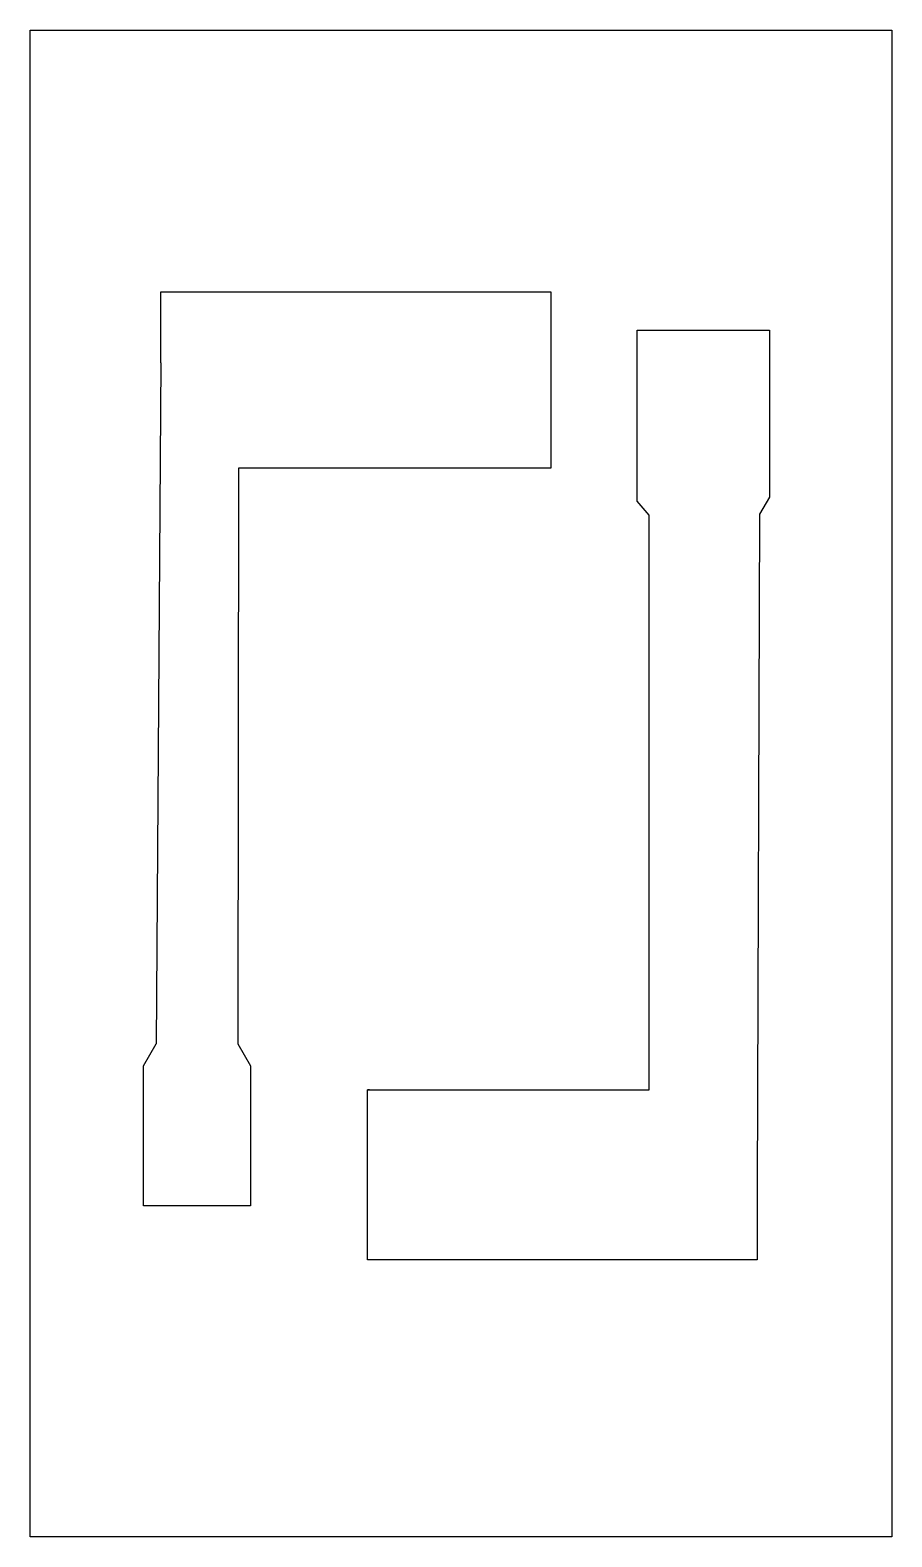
# Model space of a CAD drawing. Header units: inches. Extents: x 14 to 54, y 9.6 to 79.6.
import ezdxf

# ---------------------------------------------------------------- set-up
doc = ezdxf.new("R2010")
doc.units = ezdxf.units.IN
doc.header["$MEASUREMENT"] = 0
doc.layers.add('Outline', color=93, linetype='Continuous')

msp = doc.modelspace()

# ---------------------------------------------------------------- linework, layer by layer
at = {"layer": 'Outline'}
for p, q in [((13.981, 9.635), (13.981, 79.635)), ((13.981, 79.635), (53.981, 79.635)), ((53.981, 79.635), (53.981, 9.635)), ((20.05, 64.183), (20.05, 67.483)), ((20.05, 67.483), (38.15, 67.483)), ((38.15, 67.483), (38.15, 59.283)), ((42.152, 63.272), (42.152, 65.695)), ((42.152, 65.695), (48.299, 65.695)), ((48.299, 65.695), (48.299, 57.93)), ((20.05, 64.183), (19.825, 32.54)), ((42.152, 57.758), (42.152, 63.272)), ((23.65, 59.283), (23.625, 32.54)), ((38.15, 59.283), (23.65, 59.283)), ((42.714, 57.1), (42.152, 57.758)), ((48.299, 57.93), (47.839, 57.142)), ((42.714, 30.4), (42.714, 57.1)), ((47.839, 57.142), (47.735, 25.8)), ((19.244, 31.518), (19.825, 32.54)), ((23.625, 32.54), (24.204, 31.518)), ((19.244, 25.018), (19.244, 31.518)), ((24.204, 31.518), (24.204, 25.018)), ((29.735, 30.4), (29.635, 30.4)), ((29.635, 30.4), (42.714, 30.4)), ((29.635, 22.5), (29.635, 30.4)), ((47.735, 25.8), (47.735, 22.5)), ((24.204, 25.018), (19.244, 25.018)), ((47.735, 22.5), (29.635, 22.5)), ((53.981, 9.635), (13.981, 9.635))]:
    msp.add_line(p, q, dxfattribs=at)

doc.saveas('drawing.dxf')
